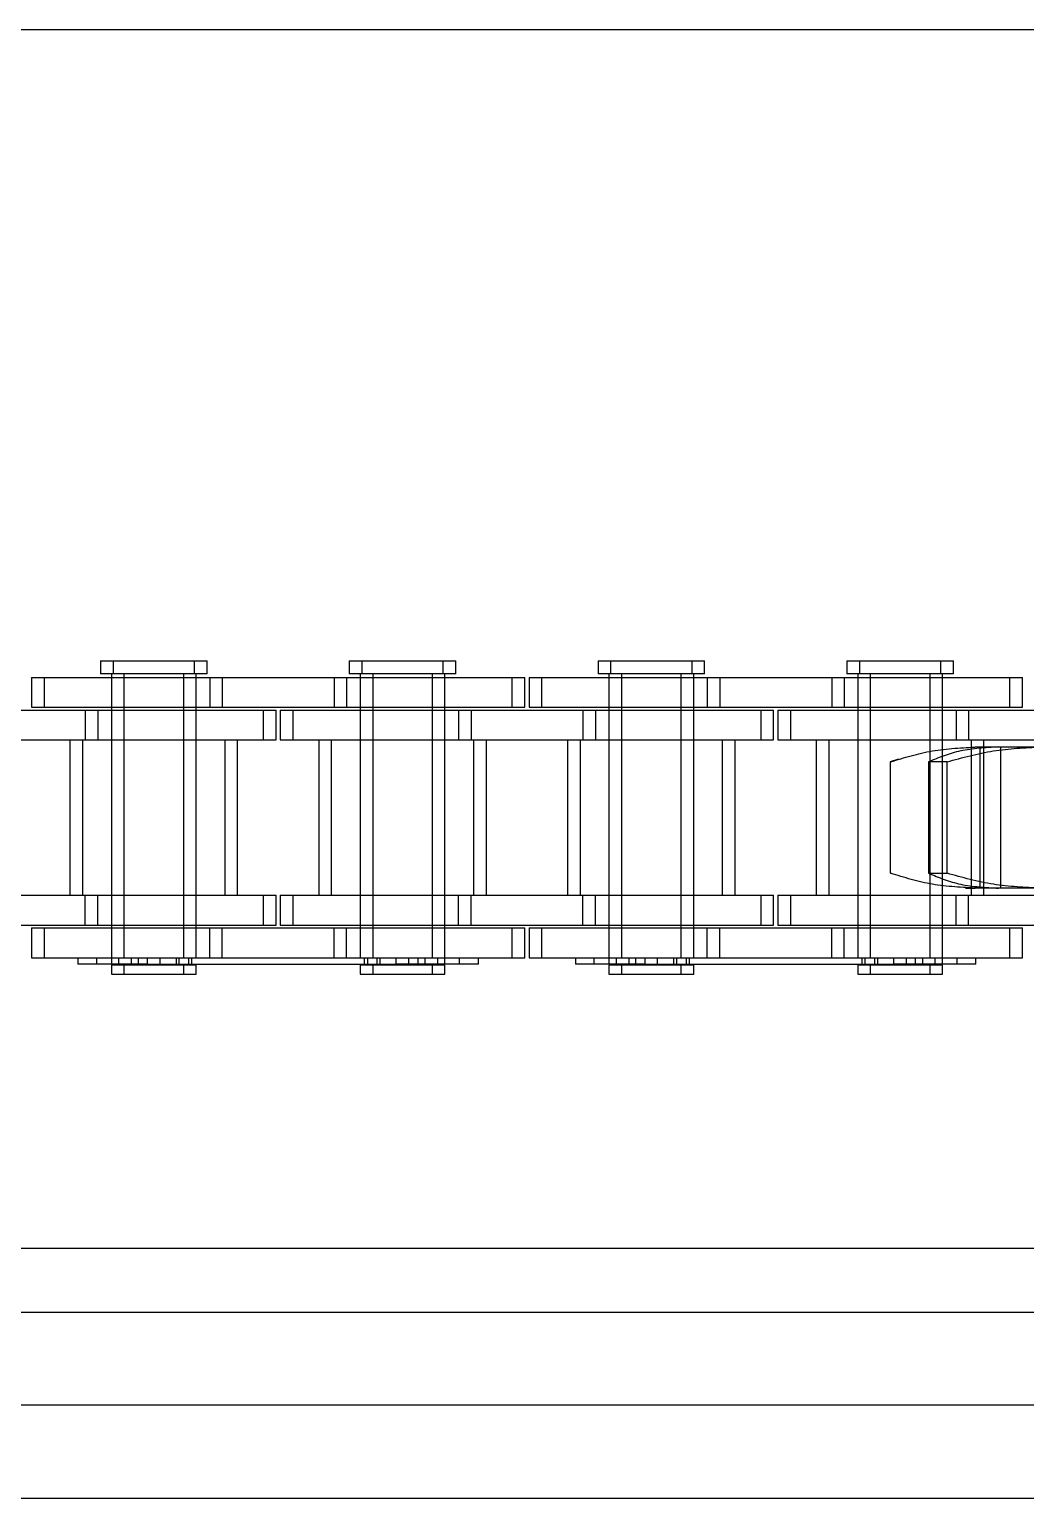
# Model space of a CAD drawing. Header units: metres. Extents: x 0 to 21025, y 0 to 14850.
# Drawn here: x 3902.5 to 3953.4, y 9046.6 to 9121.6 of the extents above; entities that cross this region are included whole.
import ezdxf

# ---------------------------------------------------------------- set-up
doc = ezdxf.new("R2010")
doc.units = ezdxf.units.M
doc.header["$LTSCALE"] = 25
doc.linetypes.add('HIDDEN2', pattern=[4.7625, 3.175, -1.5875])
doc.layers.add('SL4', color=4, linetype='Continuous')
doc.layers.add('ST1', color=7, linetype='HIDDEN2')

msp = doc.modelspace()

# ---------------------------------------------------------------- linework, layer by layer
at = {"layer": 'SL4'}
for p, q in [((2880.564, 9121.619), (4205.539, 9121.619)), ((2880.564, 9056.144), (4205.539, 9056.144)), ((4205.539, 9046.619), (2880.564, 9046.619))]:
    msp.add_line(p, q, dxfattribs=at)
at = {"layer": 'ST1'}
for p, q in [((3906.131, 9089.384), (3910.928, 9089.384)), ((3906.131, 9089.384), (3906.131, 9088.725)), ((3906.77, 9089.384), (3906.77, 9088.725)), ((3910.928, 9089.384), (3911.567, 9089.384)), ((3910.928, 9088.725), (3910.928, 9089.384)), ((3911.567, 9088.725), (3911.567, 9089.384)), ((3918.831, 9089.384), (3923.628, 9089.384)), ((3918.831, 9089.384), (3918.831, 9088.725)), ((3919.47, 9089.384), (3919.47, 9088.725)), ((3923.628, 9089.384), (3924.267, 9089.384)), ((3923.628, 9088.725), (3923.628, 9089.384)), ((3924.267, 9088.725), (3924.267, 9089.384)), ((3931.531, 9089.384), (3936.328, 9089.384)), ((3931.531, 9089.384), (3931.531, 9088.725)), ((3932.17, 9089.384), (3932.17, 9088.725)), ((3936.328, 9089.384), (3936.967, 9089.384)), ((3936.328, 9088.725), (3936.328, 9089.384)), ((3936.967, 9088.725), (3936.967, 9089.384)), ((3944.231, 9089.384), (3949.028, 9089.384)), ((3944.231, 9089.384), (3944.231, 9088.725)), ((3944.87, 9089.384), (3944.87, 9088.725)), ((3949.028, 9089.384), (3949.667, 9089.384)), ((3949.028, 9088.725), (3949.028, 9089.384)), ((3949.667, 9088.725), (3949.667, 9089.384)), ((3902.61, 9088.541), (3911.705, 9088.541)), ((3902.61, 9088.541), (3902.61, 9087.021)), ((3903.249, 9088.541), (3903.249, 9087.021)), ((3910.928, 9088.725), (3906.131, 9088.725)), ((3906.685, 9088.725), (3906.685, 9074.227)), ((3906.685, 9088.541), (3906.685, 9087.021)), ((3907.324, 9088.725), (3907.324, 9074.227)), ((3907.324, 9088.541), (3907.324, 9087.021)), ((3910.375, 9074.227), (3910.375, 9088.725)), ((3910.375, 9087.021), (3910.375, 9088.541)), ((3911.567, 9088.725), (3910.928, 9088.725)), ((3911.014, 9074.227), (3911.014, 9088.725)), ((3911.014, 9087.021), (3911.014, 9088.541)), ((3911.705, 9088.541), (3911.705, 9087.021)), ((3911.705, 9088.541), (3918.055, 9088.541)), ((3912.344, 9088.541), (3912.344, 9087.021)), ((3918.055, 9088.541), (3918.055, 9087.021)), ((3918.055, 9088.541), (3927.15, 9088.541)), ((3918.694, 9088.541), (3918.694, 9087.021)), ((3923.628, 9088.725), (3918.831, 9088.725)), ((3919.384, 9088.725), (3919.384, 9074.227)), ((3919.384, 9088.541), (3919.384, 9087.021)), ((3920.024, 9088.725), (3920.024, 9074.227)), ((3920.024, 9088.541), (3920.024, 9087.021)), ((3923.074, 9074.227), (3923.074, 9088.725)), ((3923.074, 9087.021), (3923.074, 9088.541)), ((3924.267, 9088.725), (3923.628, 9088.725)), ((3923.714, 9074.227), (3923.714, 9088.725)), ((3923.714, 9087.021), (3923.714, 9088.541)), ((3927.15, 9088.541), (3927.789, 9088.541)), ((3927.15, 9087.021), (3927.15, 9088.541)), ((3927.789, 9087.021), (3927.789, 9088.541)), ((3928.009, 9088.541), (3937.104, 9088.541)), ((3928.009, 9088.541), (3928.009, 9087.021)), ((3928.649, 9088.541), (3928.649, 9087.021)), ((3936.328, 9088.725), (3931.531, 9088.725)), ((3932.084, 9088.725), (3932.084, 9074.227)), ((3932.084, 9088.541), (3932.084, 9087.021)), ((3932.724, 9088.725), (3932.724, 9074.227)), ((3932.724, 9088.541), (3932.724, 9087.021)), ((3935.774, 9074.227), (3935.774, 9088.725)), ((3935.774, 9087.021), (3935.774, 9088.541)), ((3936.967, 9088.725), (3936.328, 9088.725)), ((3936.414, 9074.227), (3936.414, 9088.725)), ((3936.414, 9087.021), (3936.414, 9088.541)), ((3937.104, 9088.541), (3937.104, 9087.021)), ((3937.104, 9088.541), (3943.454, 9088.541)), ((3937.744, 9088.541), (3937.744, 9087.021)), ((3943.454, 9088.541), (3943.454, 9087.021)), ((3943.454, 9088.541), (3952.549, 9088.541)), ((3944.094, 9088.541), (3944.094, 9087.021)), ((3949.028, 9088.725), (3944.231, 9088.725)), ((3944.784, 9088.725), (3944.784, 9074.227)), ((3944.784, 9088.541), (3944.784, 9087.021)), ((3945.424, 9088.725), (3945.424, 9074.227)), ((3945.424, 9088.541), (3945.424, 9087.021)), ((3948.474, 9074.227), (3948.474, 9088.725)), ((3948.474, 9087.021), (3948.474, 9088.541)), ((3949.667, 9088.725), (3949.028, 9088.725)), ((3949.114, 9074.227), (3949.114, 9088.725)), ((3949.114, 9087.021), (3949.114, 9088.541)), ((3952.549, 9088.541), (3953.189, 9088.541)), ((3952.549, 9087.021), (3952.549, 9088.541)), ((3953.189, 9087.021), (3953.189, 9088.541)), ((3902.61, 9087.021), (3911.705, 9087.021)), ((3911.705, 9087.021), (3918.055, 9087.021)), ((3918.055, 9087.021), (3927.15, 9087.021)), ((3927.15, 9087.021), (3927.789, 9087.021)), ((3928.009, 9087.021), (3937.104, 9087.021)), ((3937.104, 9087.021), (3943.454, 9087.021)), ((3943.454, 9087.021), (3952.549, 9087.021)), ((3952.549, 9087.021), (3953.189, 9087.021)), ((3899.005, 9086.869), (3905.355, 9086.869)), ((3905.355, 9086.869), (3905.355, 9085.349)), ((3905.355, 9086.869), (3914.45, 9086.869)), ((3905.994, 9086.869), (3905.994, 9085.349)), ((3906.685, 9086.869), (3906.685, 9085.349)), ((3907.324, 9086.869), (3907.324, 9085.349)), ((3910.375, 9085.349), (3910.375, 9086.869)), ((3911.014, 9085.349), (3911.014, 9086.869)), ((3914.45, 9086.869), (3915.089, 9086.869)), ((3914.45, 9085.349), (3914.45, 9086.869)), ((3915.089, 9085.349), (3915.089, 9086.869)), ((3915.309, 9086.869), (3924.404, 9086.869)), ((3915.309, 9086.869), (3915.309, 9085.349)), ((3915.949, 9086.869), (3915.949, 9085.349)), ((3919.384, 9086.869), (3919.384, 9085.349)), ((3920.024, 9086.869), (3920.024, 9085.349)), ((3923.074, 9085.349), (3923.074, 9086.869)), ((3923.714, 9085.349), (3923.714, 9086.869)), ((3924.404, 9086.869), (3924.404, 9085.349)), ((3924.404, 9086.869), (3930.754, 9086.869)), ((3925.044, 9086.869), (3925.044, 9085.349)), ((3930.754, 9086.869), (3930.754, 9085.349)), ((3930.754, 9086.869), (3939.849, 9086.869)), ((3931.394, 9086.869), (3931.394, 9085.349)), ((3932.084, 9086.869), (3932.084, 9085.349)), ((3932.724, 9086.869), (3932.724, 9085.349)), ((3935.774, 9085.349), (3935.774, 9086.869)), ((3936.414, 9085.349), (3936.414, 9086.869)), ((3939.849, 9086.869), (3940.489, 9086.869)), ((3939.849, 9085.349), (3939.849, 9086.869)), ((3940.489, 9085.349), (3940.489, 9086.869)), ((3940.709, 9086.869), (3949.804, 9086.869)), ((3940.709, 9086.869), (3940.709, 9085.349)), ((3941.349, 9086.869), (3941.349, 9085.349)), ((3944.784, 9086.869), (3944.784, 9085.349)), ((3945.424, 9086.869), (3945.424, 9085.349)), ((3948.474, 9085.349), (3948.474, 9086.869)), ((3949.114, 9085.349), (3949.114, 9086.869)), ((3949.804, 9086.869), (3949.804, 9085.349)), ((3949.804, 9086.869), (3956.154, 9086.869)), ((3950.444, 9086.869), (3950.444, 9085.349)), ((3899.005, 9085.349), (3905.355, 9085.349)), ((3904.57, 9085.349), (3904.57, 9077.419)), ((3905.209, 9085.349), (3905.209, 9077.419)), ((3905.355, 9085.349), (3914.45, 9085.349)), ((3906.685, 9085.349), (3906.685, 9077.419)), ((3907.324, 9085.349), (3907.324, 9077.419)), ((3910.375, 9077.419), (3910.375, 9085.349)), ((3911.014, 9077.419), (3911.014, 9085.349)), ((3912.49, 9077.419), (3912.49, 9085.349)), ((3913.129, 9077.419), (3913.129, 9085.349)), ((3914.45, 9085.349), (3915.089, 9085.349)), ((3915.309, 9085.349), (3924.404, 9085.349)), ((3917.269, 9085.349), (3917.269, 9077.419)), ((3917.909, 9085.349), (3917.909, 9077.419)), ((3919.384, 9085.349), (3919.384, 9077.419)), ((3920.024, 9085.349), (3920.024, 9077.419)), ((3923.074, 9077.419), (3923.074, 9085.349)), ((3923.714, 9077.419), (3923.714, 9085.349)), ((3924.404, 9085.349), (3930.754, 9085.349)), ((3925.189, 9077.419), (3925.189, 9085.349)), ((3925.829, 9077.419), (3925.829, 9085.349)), ((3929.969, 9085.349), (3929.969, 9077.419)), ((3930.609, 9085.349), (3930.609, 9077.419)), ((3930.754, 9085.349), (3939.849, 9085.349)), ((3932.084, 9085.349), (3932.084, 9077.419)), ((3932.724, 9085.349), (3932.724, 9077.419)), ((3935.774, 9077.419), (3935.774, 9085.349)), ((3936.414, 9077.419), (3936.414, 9085.349)), ((3937.889, 9077.419), (3937.889, 9085.349)), ((3938.529, 9077.419), (3938.529, 9085.349)), ((3939.849, 9085.349), (3940.489, 9085.349)), ((3940.709, 9085.349), (3949.804, 9085.349)), ((3942.669, 9085.349), (3942.669, 9077.419)), ((3943.309, 9085.349), (3943.309, 9077.419)), ((3944.784, 9085.349), (3944.784, 9077.419)), ((3945.424, 9085.349), (3945.424, 9077.419)), ((3948.474, 9077.419), (3948.474, 9085.349)), ((3949.114, 9077.419), (3949.114, 9085.349)), ((3949.804, 9085.349), (3956.154, 9085.349)), ((3950.589, 9077.419), (3950.589, 9085.349)), ((3950.774, 9084.989), (3950.915, 9084.989)), ((3950.915, 9084.989), (3951.041, 9084.989)), ((3951.041, 9077.779), (3951.041, 9084.989)), ((3951.041, 9084.989), (3951.972, 9084.989)), ((3951.229, 9077.419), (3951.229, 9085.349)), ((3951.972, 9084.989), (3954.136, 9084.989)), ((3952.081, 9077.779), (3952.081, 9084.989)), ((3946.868, 9084.373), (3946.442, 9084.227)), ((3946.465, 9084.227), (3946.442, 9084.227)), ((3946.442, 9084.227), (3946.442, 9078.541)), ((3946.465, 9078.541), (3946.465, 9084.227)), ((3949.342, 9084.227), (3948.403, 9084.227)), ((3948.403, 9084.227), (3948.403, 9078.541)), ((3949.342, 9078.541), (3949.342, 9084.227)), ((3946.442, 9078.541), (3946.465, 9078.541)), ((3948.403, 9078.541), (3949.342, 9078.541)), ((3899.005, 9077.419), (3905.355, 9077.419)), ((3905.355, 9075.899), (3905.355, 9077.419)), ((3905.355, 9077.419), (3914.45, 9077.419)), ((3905.994, 9075.899), (3905.994, 9077.419)), ((3906.685, 9077.419), (3906.685, 9075.899)), ((3907.324, 9077.419), (3907.324, 9075.899)), ((3910.375, 9075.899), (3910.375, 9077.419)), ((3911.014, 9075.899), (3911.014, 9077.419)), ((3914.45, 9077.419), (3915.089, 9077.419)), ((3914.45, 9075.899), (3914.45, 9077.419)), ((3915.089, 9075.899), (3915.089, 9077.419)), ((3915.309, 9077.419), (3924.404, 9077.419)), ((3915.309, 9077.419), (3915.309, 9075.899)), ((3915.949, 9077.419), (3915.949, 9075.899)), ((3919.384, 9077.419), (3919.384, 9075.899)), ((3920.024, 9077.419), (3920.024, 9075.899)), ((3923.074, 9075.899), (3923.074, 9077.419)), ((3923.714, 9075.899), (3923.714, 9077.419)), ((3924.404, 9075.899), (3924.404, 9077.419)), ((3924.404, 9077.419), (3930.754, 9077.419)), ((3925.044, 9075.899), (3925.044, 9077.419)), ((3930.754, 9075.899), (3930.754, 9077.419)), ((3930.754, 9077.419), (3939.849, 9077.419)), ((3931.394, 9075.899), (3931.394, 9077.419)), ((3932.084, 9077.419), (3932.084, 9075.899)), ((3932.724, 9077.419), (3932.724, 9075.899)), ((3935.774, 9075.899), (3935.774, 9077.419)), ((3936.414, 9075.899), (3936.414, 9077.419)), ((3939.849, 9077.419), (3940.489, 9077.419)), ((3939.849, 9075.899), (3939.849, 9077.419)), ((3940.489, 9075.899), (3940.489, 9077.419)), ((3940.709, 9077.419), (3949.804, 9077.419)), ((3940.709, 9077.419), (3940.709, 9075.899)), ((3941.349, 9077.419), (3941.349, 9075.899)), ((3944.784, 9077.419), (3944.784, 9075.899)), ((3945.424, 9077.419), (3945.424, 9075.899)), ((3948.474, 9075.899), (3948.474, 9077.419)), ((3949.114, 9075.899), (3949.114, 9077.419)), ((3949.804, 9075.899), (3949.804, 9077.419)), ((3949.804, 9077.419), (3956.154, 9077.419)), ((3950.278, 9077.788), (3950.774, 9077.779)), ((3950.444, 9075.899), (3950.444, 9077.419)), ((3950.915, 9077.779), (3950.774, 9077.779)), ((3951.041, 9077.779), (3950.915, 9077.779)), ((3951.972, 9077.779), (3951.041, 9077.779)), ((3954.136, 9077.779), (3951.972, 9077.779)), ((3899.005, 9075.899), (3905.355, 9075.899)), ((3905.355, 9075.899), (3914.45, 9075.899)), ((3914.45, 9075.899), (3915.089, 9075.899)), ((3915.309, 9075.899), (3924.404, 9075.899)), ((3924.404, 9075.899), (3930.754, 9075.899)), ((3930.754, 9075.899), (3939.849, 9075.899)), ((3939.849, 9075.899), (3940.489, 9075.899)), ((3940.709, 9075.899), (3949.804, 9075.899)), ((3949.804, 9075.899), (3956.154, 9075.899)), ((3902.61, 9075.747), (3911.705, 9075.747)), ((3902.61, 9075.747), (3902.61, 9074.227)), ((3903.249, 9075.747), (3903.249, 9074.227)), ((3906.685, 9075.747), (3906.685, 9073.894)), ((3907.324, 9075.747), (3907.324, 9074.227)), ((3910.375, 9074.227), (3910.375, 9075.747)), ((3911.014, 9074.227), (3911.014, 9075.747)), ((3911.705, 9074.227), (3911.705, 9075.747)), ((3911.705, 9075.747), (3918.055, 9075.747)), ((3912.344, 9074.227), (3912.344, 9075.747)), ((3918.055, 9074.227), (3918.055, 9075.747)), ((3918.055, 9075.747), (3927.15, 9075.747)), ((3918.694, 9074.227), (3918.694, 9075.747)), ((3919.384, 9075.747), (3919.384, 9074.227)), ((3920.024, 9075.747), (3920.024, 9074.227)), ((3923.074, 9074.227), (3923.074, 9075.747)), ((3923.714, 9073.894), (3923.714, 9075.747)), ((3927.15, 9075.747), (3927.789, 9075.747)), ((3927.15, 9074.227), (3927.15, 9075.747)), ((3927.789, 9074.227), (3927.789, 9075.747)), ((3928.009, 9075.747), (3937.104, 9075.747)), ((3928.009, 9075.747), (3928.009, 9074.227)), ((3928.649, 9075.747), (3928.649, 9074.227)), ((3932.084, 9075.747), (3932.084, 9073.894)), ((3932.724, 9075.747), (3932.724, 9074.227)), ((3935.774, 9074.227), (3935.774, 9075.747)), ((3936.414, 9074.227), (3936.414, 9075.747)), ((3937.104, 9074.227), (3937.104, 9075.747)), ((3937.104, 9075.747), (3943.454, 9075.747)), ((3937.744, 9074.227), (3937.744, 9075.747)), ((3943.454, 9074.227), (3943.454, 9075.747)), ((3943.454, 9075.747), (3952.549, 9075.747)), ((3944.094, 9074.227), (3944.094, 9075.747)), ((3944.784, 9075.747), (3944.784, 9074.227)), ((3945.424, 9075.747), (3945.424, 9074.227)), ((3948.474, 9074.227), (3948.474, 9075.747)), ((3949.114, 9073.894), (3949.114, 9075.747)), ((3952.549, 9075.747), (3953.189, 9075.747)), ((3952.549, 9074.227), (3952.549, 9075.747)), ((3953.189, 9074.227), (3953.189, 9075.747)), ((3902.61, 9074.227), (3911.705, 9074.227)), ((3904.978, 9074.227), (3904.978, 9073.894)), ((3908.53, 9073.894), (3904.978, 9073.894)), ((3905.938, 9073.894), (3905.938, 9074.227)), ((3910.375, 9073.858), (3906.685, 9073.858)), ((3906.685, 9073.858), (3906.685, 9073.384)), ((3907.054, 9074.227), (3907.054, 9073.858)), ((3907.324, 9073.858), (3907.324, 9073.384)), ((3907.693, 9074.227), (3907.693, 9073.858)), ((3908.062, 9073.894), (3908.062, 9074.227)), ((3908.53, 9073.894), (3908.53, 9074.227)), ((3908.53, 9073.894), (3921.23, 9073.894)), ((3909.169, 9073.894), (3909.169, 9074.227)), ((3910.006, 9073.858), (3910.006, 9074.227)), ((3910.149, 9073.894), (3910.149, 9074.227)), ((3911.014, 9073.858), (3910.375, 9073.858)), ((3910.375, 9073.384), (3910.375, 9073.858)), ((3910.645, 9073.858), (3910.645, 9074.227)), ((3910.788, 9073.894), (3910.788, 9074.227)), ((3911.014, 9073.384), (3911.014, 9073.858)), ((3911.705, 9074.227), (3918.055, 9074.227)), ((3918.055, 9074.227), (3927.15, 9074.227)), ((3923.074, 9073.858), (3919.384, 9073.858)), ((3919.384, 9073.858), (3919.384, 9073.384)), ((3919.61, 9073.894), (3919.61, 9074.227)), ((3919.754, 9074.227), (3919.754, 9073.858)), ((3920.024, 9073.858), (3920.024, 9073.384)), ((3920.25, 9073.894), (3920.25, 9074.227)), ((3920.393, 9074.227), (3920.393, 9073.858)), ((3921.23, 9073.894), (3921.23, 9074.227)), ((3924.46, 9073.894), (3921.23, 9073.894)), ((3921.869, 9073.894), (3921.869, 9074.227)), ((3922.337, 9073.894), (3922.337, 9074.227)), ((3922.706, 9073.858), (3922.706, 9074.227)), ((3923.714, 9073.858), (3923.074, 9073.858)), ((3923.074, 9073.384), (3923.074, 9073.858)), ((3923.345, 9073.858), (3923.345, 9074.227)), ((3923.714, 9073.384), (3923.714, 9073.858)), ((3924.46, 9073.894), (3924.46, 9074.227)), ((3925.421, 9073.894), (3924.46, 9073.894)), ((3925.421, 9073.894), (3925.421, 9074.227)), ((3927.15, 9074.227), (3927.789, 9074.227)), ((3928.009, 9074.227), (3937.104, 9074.227)), ((3930.377, 9074.227), (3930.377, 9073.894)), ((3933.929, 9073.894), (3930.377, 9073.894)), ((3931.338, 9073.894), (3931.338, 9074.227)), ((3935.774, 9073.858), (3932.084, 9073.858)), ((3932.084, 9073.858), (3932.084, 9073.384)), ((3932.453, 9074.227), (3932.453, 9073.858)), ((3932.724, 9073.858), (3932.724, 9073.384)), ((3933.093, 9074.227), (3933.093, 9073.858)), ((3933.462, 9073.894), (3933.462, 9074.227)), ((3933.929, 9073.894), (3933.929, 9074.227)), ((3933.929, 9073.894), (3946.629, 9073.894)), ((3934.569, 9073.894), (3934.569, 9074.227)), ((3935.405, 9073.858), (3935.405, 9074.227)), ((3935.549, 9073.894), (3935.549, 9074.227)), ((3936.414, 9073.858), (3935.774, 9073.858)), ((3935.774, 9073.384), (3935.774, 9073.858)), ((3936.045, 9073.858), (3936.045, 9074.227)), ((3936.188, 9073.894), (3936.188, 9074.227)), ((3936.414, 9073.384), (3936.414, 9073.858)), ((3937.104, 9074.227), (3943.454, 9074.227)), ((3943.454, 9074.227), (3952.549, 9074.227)), ((3948.474, 9073.858), (3944.784, 9073.858)), ((3944.784, 9073.858), (3944.784, 9073.384)), ((3945.01, 9073.894), (3945.01, 9074.227)), ((3945.153, 9074.227), (3945.153, 9073.858)), ((3945.424, 9073.858), (3945.424, 9073.384)), ((3945.65, 9073.894), (3945.65, 9074.227)), ((3945.793, 9074.227), (3945.793, 9073.858)), ((3946.629, 9073.894), (3946.629, 9074.227)), ((3949.86, 9073.894), (3946.629, 9073.894)), ((3947.269, 9073.894), (3947.269, 9074.227)), ((3947.736, 9073.894), (3947.736, 9074.227)), ((3948.105, 9073.858), (3948.105, 9074.227)), ((3949.114, 9073.858), (3948.474, 9073.858)), ((3948.474, 9073.384), (3948.474, 9073.858)), ((3948.745, 9073.858), (3948.745, 9074.227)), ((3949.114, 9073.384), (3949.114, 9073.858)), ((3949.86, 9073.894), (3949.86, 9074.227)), ((3950.821, 9073.894), (3949.86, 9073.894)), ((3950.821, 9073.894), (3950.821, 9074.227)), ((3952.549, 9074.227), (3953.189, 9074.227)), ((3906.685, 9073.384), (3910.375, 9073.384)), ((3910.375, 9073.384), (3911.014, 9073.384)), ((3919.384, 9073.384), (3923.074, 9073.384)), ((3923.074, 9073.384), (3923.714, 9073.384)), ((3932.084, 9073.384), (3935.774, 9073.384)), ((3935.774, 9073.384), (3936.414, 9073.384)), ((3944.784, 9073.384), (3948.474, 9073.384)), ((3948.474, 9073.384), (3949.114, 9073.384)), ((4205.539, 9059.381), (2880.564, 9059.381)), ((2880.564, 9056.144), (4205.539, 9056.144)), ((4205.539, 9051.381), (2880.564, 9051.381))]:
    msp.add_line(p, q, dxfattribs=at)
for points, knots in [([(3946.465, 9084.227), (3947.159, 9084.443), (3948.546, 9084.875), (3950.125, 9084.951), (3950.915, 9084.989)], [0, 0, 0, 0, 0.500133, 1, 1, 1, 1]), ([(3951.972, 9084.989), (3951.304, 9084.951), (3949.968, 9084.875), (3948.925, 9084.443), (3948.403, 9084.227)], [0, 0, 0, 0, 0.499459, 1, 1, 1, 1]), ([(3949.342, 9084.227), (3950.124, 9084.443), (3951.687, 9084.875), (3953.32, 9084.951), (3954.136, 9084.989)], [0, 0, 0, 0, 0.500152, 1, 1, 1, 1]), ([(3950.915, 9077.779), (3950.127, 9077.816), (3948.547, 9077.892), (3947.16, 9078.324), (3946.465, 9078.541)], [0, 0, 0, 0, 0.4990975, 1, 1, 1, 1]), ([(3948.403, 9078.541), (3948.925, 9078.324), (3949.968, 9077.892), (3951.304, 9077.816), (3951.972, 9077.779)], [0, 0, 0, 0, 0.500534, 1, 1, 1, 1]), ([(3954.136, 9077.779), (3953.321, 9077.816), (3951.688, 9077.892), (3950.125, 9078.324), (3949.342, 9078.541)], [0, 0, 0, 0, 0.499124, 1, 1, 1, 1])]:
    msp.add_open_spline(points, degree=3, knots=knots, dxfattribs=at)

doc.saveas('drawing.dxf')
